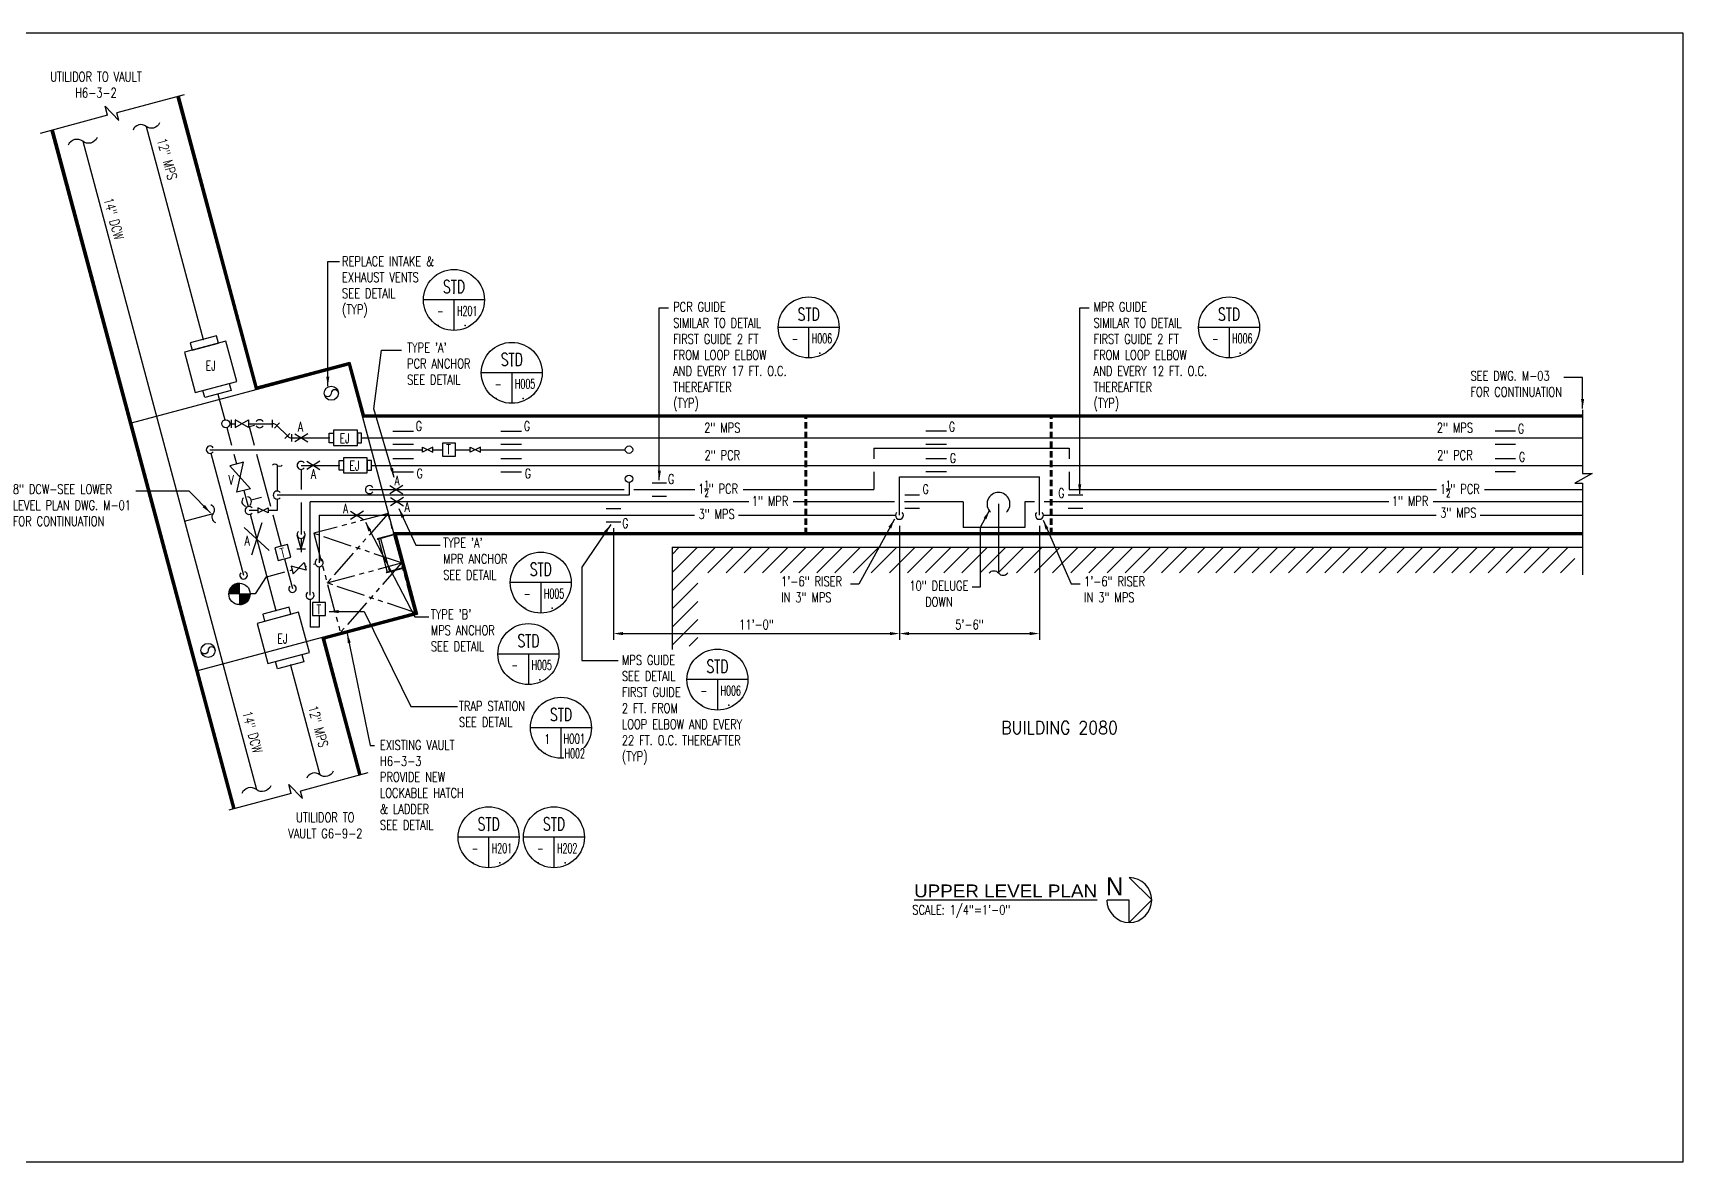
# Model space of a CAD drawing. Header units: inches. Extents: x 414 to 3373, y -413 to 990.
# Drawn here: x 810 to 1582, y -413 to 115 of the extents above; entities that cross this region are included whole.
import ezdxf
from ezdxf.enums import TextEntityAlignment as Align

# ---------------------------------------------------------------- set-up
doc = ezdxf.new("R2010")
doc.units = ezdxf.units.IN
doc.header["$LTSCALE"] = 48
doc.header["$MEASUREMENT"] = 0
doc.linetypes.add('HIDDEN4', pattern=[0.09375, 0.0625, -0.03125])
doc.linetypes.add('HWSS', pattern=[0.515625, 0.28125, -0.046875, 0.046875, -0.046875, 0.046875, -0.046875])
doc.layers.get('Defpoints').update_dxf_attribs({"color": 251})
for name, color, linetype in [('EXST-BLDG', 253, 'Continuous'), ('EXST-PIPE', 253, 'Continuous'), ('EXST-TEXT', 253, 'Continuous'), ('EXST-TEXT-PIPE', 253, 'Continuous'), ('EXST-UTLD', 251, 'Continuous'), ('EXST-VALV', 253, 'Continuous'), ('HATCH', 253, 'Continuous'), ('LADDER', 12, 'Continuous'), ('MU-CONTINUATION NOTE', 51, 'Continuous'), ('MU-DEMO-TRGT', 31, 'Continuous'), ('MU-HPR-PIPE', 231, 'Continuous'), ('MU-HPR-TEXT', 221, 'Continuous'), ('MU-LDER', 254, 'Continuous'), ('MU-NEW-TEXT', 151, 'Continuous'), ('MU-PCR-PIPE', 120, 'Continuous'), ('MU-PCR-TEXT', 141, 'Continuous'), ('MU-PCR-VALV', 131, 'Continuous'), ('MU-STEM-PIPE', 230, 'Continuous'), ('MU-STEM-TEXT', 241, 'Continuous'), ('MU-STEM-VALV', 231, 'Continuous'), ('MU-TEXT-LDER', 254, 'Continuous'), ('MU-TRACE-VALV', 202, 'Continuous'), ('new-vault', 10, 'Continuous'), ('TITLES', 111, 'Continuous')]:
    doc.layers.add(name, color=color, linetype=linetype)
doc.styles.add('AU145S00', font='19', dxfattribs={"height": 12})
doc.styles.add('ROMAND', font='romand.shx', dxfattribs={"width": 0.9})
doc.styles.add('RomanS', font='romans.shx', dxfattribs={"width": 0.75})
doc.dimstyles.get("Standard").update_dxf_attribs({"dimtxt": 0.09375, "dimasz": 0.09375, "dimexe": 0.0625, "dimexo": 0.0625, "dimgap": 0.03125, "dimtad": 1, "dimdec": 8, "dimzin": 0, "dimdsep": 46, "dimlunit": 4, "dimtxsty": 'RomanS', "dimcen": 0.09, "dimclrd": 254, "dimclre": 254, "dimclrt": 256, "dimadec": 0, "dimazin": 0, "dimtfac": 1, "dimtdec": 8, "dimtofl": 0, "dimtmove": 0, "dimatfit": 3, "dimfxl": 1, "dimtolj": 1, "dimtzin": 0, "dimlwd": -1, "dimlwe": -1, "dimarcsym": 0})

# ---------------------------------------------------------------- blocks, each defined once
blk = doc.blocks.new('EXPJT')
for points in [[(-2.25, 15.13), (2.25, 15.13), (2.25, 13.13), (-2.25, 13.13)], [(-3.55, 2), (3.55, 2), (3.55, 13.13), (-3.55, 13.13)], [(-2.25, 0), (2.25, 0), (2.25, 2), (-2.25, 2)]]:
    blk.add_lwpolyline(points, close=True)
for p in [(0, 15.13), (0, 0)]:
    blk.add_point(p)
blk = doc.blocks.new('DTLBUBB')
at = {"linetype": 'Continuous'}
for p, q in [((0.297, 0), (-0.297, 0)), ((0, 0), (0, -0.297))]:
    blk.add_line(p, q, dxfattribs=at)
blk.add_circle((0, 0), 0.297, dxfattribs=at)
at = {"color": 250}
for p in [(0, 0.067), (-0.154, -0.25), (0.11, -0.25)]:
    blk.add_point(p, dxfattribs=at)
at = {"style": 'RomanS'}
for tag, height, width, p in [('DTL#', 0.125, 0.7, (0, 0.067)), ('WHERE_CUT', 0.0938, 0.6, (-0.103, -0.169)), ('WHERE_DRAWN', 0.0938, 0.6, (0.117, -0.169))]:
    blk.add_attdef(tag, text='', height=height, dxfattribs=dict(at, width=width)).set_placement(p, align=Align.CENTER)
blk = doc.blocks.new('TARGET')
at = {"color": 0}
for p, q in [((-5, 0.22), (-0.22, 5)), ((-4.86, 0), (-5, 0.14)), ((-4.51, 0), (-4.98, 0.47)), ((-4.96, 0.6), (-0.6, 4.96)), ((-4.15, 0), (-4.94, 0.79)), ((-4.89, 1.03), (-1.03, 4.89)), ((-3.8, 0), (-4.88, 1.08)), ((-4.86, 0), (0, 4.86)), ((-3.45, 0), (-4.81, 1.36)), ((-4.77, 1.5), (-1.5, 4.77)), ((-3.09, 0), (-4.73, 1.63)), ((-2.74, 0), (-4.63, 1.89)), ((-4.55, 2.08), (-2.08, 4.55)), ((-2.38, 0), (-4.52, 2.14)), ((-4.5, 0), (0, 4.5)), ((-2.03, 0), (-4.4, 2.37)), ((-1.68, 0), (-4.27, 2.6)), ((-4.15, 0), (0, 4.15)), ((-1.32, 0), (-4.14, 2.81)), ((-4.06, 2.92), (-2.92, 4.06)), ((-0.97, 0), (-3.99, 3.02)), ((-0.62, 0), (-3.83, 3.21)), ((-3.8, 0), (0, 3.8)), ((-0.26, 0), (-3.66, 3.4)), ((0, 0.09), (-3.49, 3.58)), ((-3.44, 0), (0, 3.44)), ((0, 0.44), (-3.31, 3.75)), ((0, 0.8), (-3.11, 3.91)), ((-3.09, 0), (0, 3.09)), ((0, 1.15), (-2.91, 4.06)), ((-2.74, 0), (0, 2.74)), ((0, 1.5), (-2.7, 4.21)), ((0, 1.86), (-2.48, 4.34)), ((-2.38, 0), (0, 2.38)), ((0, 2.21), (-2.25, 4.46)), ((-2.03, 0), (0, 2.03)), ((0, 2.57), (-2.01, 4.58)), ((0, 2.92), (-1.76, 4.68)), ((-1.68, 0), (0, 1.68)), ((0, 3.27), (-1.5, 4.77)), ((-1.32, 0), (0, 1.32)), ((0, 3.63), (-1.22, 4.85)), ((-0.97, 0), (0, 0.97)), ((0, 3.98), (-0.93, 4.91)), ((0, 4.33), (-0.63, 4.96)), ((-0.62, 0), (0, 0.62)), ((0, 4.69), (-0.3, 4.99)), ((-0.26, 0), (0, 0.26)), ((0, -4.69), (4.69, 0)), ((0, -4.33), (4.33, 0)), ((0, -3.98), (3.98, 0)), ((0, -3.63), (3.63, 0)), ((0, -3.27), (3.27, 0)), ((0, -2.92), (2.92, 0)), ((0, -2.57), (2.57, 0)), ((0, -2.21), (2.21, 0)), ((0, -1.86), (1.86, 0)), ((0, -1.51), (1.51, 0)), ((0, -1.15), (1.15, 0)), ((0, -0.8), (0.8, 0)), ((0, -0.44), (0.44, 0)), ((0, -0.09), (0.09, 0)), ((3.58, -3.49), (0.09, 0)), ((3.75, -3.31), (0.44, 0)), ((3.91, -3.11), (0.8, 0)), ((4.06, -2.91), (1.15, 0)), ((4.21, -2.7), (1.5, 0)), ((4.34, -2.48), (1.86, 0)), ((4.46, -2.25), (2.21, 0)), ((4.58, -2.01), (2.57, 0)), ((4.68, -1.76), (2.92, 0)), ((4.77, -1.5), (3.27, 0)), ((4.85, -1.22), (3.63, 0)), ((4.91, -0.93), (3.98, 0)), ((4.96, -0.63), (4.33, 0)), ((4.99, -0.3), (4.69, 0)), ((3.4, -3.66), (0, -0.26)), ((3.21, -3.83), (0, -0.62)), ((3.02, -3.99), (0, -0.97)), ((2.81, -4.14), (0, -1.32)), ((2.6, -4.27), (0, -1.68)), ((2.37, -4.4), (0, -2.03)), ((2.14, -4.52), (0, -2.38)), ((1.89, -4.63), (0, -2.74)), ((1.63, -4.73), (0, -3.09)), ((1.36, -4.81), (0, -3.45)), ((1.08, -4.88), (0, -3.8)), ((0.79, -4.94), (0, -4.15)), ((0.47, -4.98), (0, -4.51)), ((0.14, -5), (0, -4.86)), ((0.04, -5), (5, -0.04)), ((0.41, -4.98), (4.98, -0.41)), ((0.82, -4.93), (4.93, -0.82)), ((1.26, -4.84), (4.84, -1.26)), ((1.78, -4.67), (4.67, -1.78)), ((2.45, -4.36), (4.36, -2.45))]:
    blk.add_line(p, q, dxfattribs=at)
for q in [(-5, 0), (0, 5), (0, -5), (5, 0)]:
    blk.add_line((0, 0), q)
blk.add_circle((0, 0), 5)
for start, end in [(90, 180), (270, 0)]:
    blk.add_arc((0, 0), 5, start, end)
blk = doc.blocks.new('*D37')
at = {"layer": 'Defpoints', "color": 0, "transparency": 16777216}
for p in [(1215.32, -112.12), (1280.77, -112.12), (1280.77, -165.56)]:
    blk.add_point(p, dxfattribs=at)
at = {"layer": 'MU-LDER', "color": 254, "transparency": 16777216}
for p, q in [((1215.32, -115.12), (1215.32, -168.56)), ((1280.77, -115.12), (1280.77, -168.56)), ((1219.82, -165.56), (1276.27, -165.56))]:
    blk.add_line(p, q, dxfattribs=at)
for points in [[(1219.82, -164.81), (1219.82, -166.31), (1215.32, -165.56)], [(1276.27, -164.81), (1276.27, -166.31), (1280.77, -165.56)]]:
    blk.add_solid(points, dxfattribs=at)
at = {"layer": 'MU-LDER', "color": 151, "transparency": 16777216, "insert": (1248.04, -161.38), "char_height": 4.5, "attachment_point": 5, "style": 'RomanS'}
blk.add_mtext('\\A1;5\'-6"', dxfattribs=at)
blk = doc.blocks.new('*D40')
at = {"layer": 'Defpoints', "color": 0, "transparency": 16777216}
for p in [(1081.53, -113.24), (1215.32, -165.56), (1215.32, -165.56)]:
    blk.add_point(p, dxfattribs=at)
at = {"layer": 'MU-LDER', "color": 254, "transparency": 16777216}
for p, q in [((1081.53, -116.24), (1081.53, -168.56)), ((1086.03, -165.56), (1210.82, -165.56))]:
    blk.add_line(p, q, dxfattribs=at)
for points in [[(1086.03, -164.81), (1086.03, -166.31), (1081.53, -165.56)], [(1210.82, -164.81), (1210.82, -166.31), (1215.32, -165.56)]]:
    blk.add_solid(points, dxfattribs=at)
at = {"layer": 'MU-LDER', "color": 151, "transparency": 16777216, "insert": (1148.42, -161.38), "char_height": 4.5, "attachment_point": 5, "style": 'RomanS'}
blk.add_mtext('\\A1;11\'-0"', dxfattribs=at)

msp = doc.modelspace()

# ---------------------------------------------------------------- hatches: boundary and pattern name
at = {"layer": 'EXST-BLDG'}
h = msp.add_hatch(dxfattribs=at)
h.set_pattern_fill('ANSI31', color=256, scale=48, style=0)
h.set_pattern_definition([(45, (-3.5185, -570.658), (-4.24264, 4.24264), [])])
h.paths.add_polyline_path([(1108.92616143, -171.49952884), (1120.92616143, -171.49952884), (1120.92616143, -137.17857267), (1531.28590907, -137.17857267), (1531.28590907, -125.17857267), (1108.92616143, -125.17857267)])

# ---------------------------------------------------------------- linework, layer by layer
at = {"layer": 'Defpoints'}
msp.add_lwpolyline([(765.83503829, 115.30974917), (765.83503829, -412.69025083), (1581.83503829, -412.69025083), (1581.83503829, 115.30974917)], close=True, dxfattribs=at)
at = {"layer": 'EXST-BLDG'}
msp.add_lwpolyline([(1534.8769858, -60.86036983), (1534.8769858, -90.66456819), (1539.27057508, -90.66456819), (1531.2016082, -95.20581124), (1534.8769858, -95.20581124), (1534.8769858, -138.05914569)], dxfattribs=at)
at = {"layer": 'EXST-PIPE'}
for p, q in [((862.96262475, 71.59517987), (889.64998171, -28.00339222)), ((833.24791017, 64.6490536), (885.18868225, -129.1965468)), ((896.50489528, -53.58627796), (899.72651719, -65.60953463)), ((900.69708861, -69.23175648), (902.89256575, -77.42538868)), ((902.0868029, -67.42064555), (904.50890199, -67.42064555)), ((902.7118029, -65.54564555), (902.7118029, -69.29564555)), ((910.82366608, -67.42064555), (922.02065353, -67.42064555)), ((911.09786424, -68.74489108), (913.60824555, -68.07223643)), ((911.09786424, -68.74489108), (913.42379656, -77.42538868)), ((922.02065353, -69.17064555), (922.02065353, -65.67064555)), ((922.90453701, -69.53676208), (925.37941074, -67.06188834)), ((924.14197388, -68.29932521), (928.99389194, -73.15124327)), ((927.75645507, -74.38868013), (930.2313288, -71.9138064)), ((931.11521228, -75.77992292), (931.11521228, -72.27992292)), ((931.11521228, -74.02992292), (948.62000035, -74.02992292)), ((963.75448734, -74.02992292), (1534.8044015, -74.02992292)), ((892.80802373, -79.55968127), (992.17514942, -79.55968127)), ((893.26095706, -81.25005147), (908.54890348, -138.30544424)), ((904.0363297, -81.69397386), (905.25317359, -86.23529708)), ((914.56756052, -81.69397386), (921.06252216, -105.93350072)), ((996.99413536, -79.55968127), (1001.55902919, -79.55968127)), ((1007.64003556, -79.55968127), (1014.56213593, -79.55968127)), ((1019.38112188, -79.55968127), (1087.06252239, -79.55968127)), ((906.75125181, -91.82620113), (906.91616737, -92.44167438)), ((924.25911859, -86.85497486), (924.25911859, -98.92125858)), ((935.42741322, -86.88186471), (953.20822496, -86.88186471)), ((935.42741322, -88.75686471), (935.42741322, -98.24313961)), ((968.34271196, -86.88186471), (1534.8044015, -86.88186471)), ((908.57916116, -98.64805169), (910.59374079, -106.16656524)), ((1088.81252239, -94.95848086), (1088.81252239, -100.79625858)), ((915.17729685, -107.97767616), (911.0790265, -107.97767616)), ((916.84579092, -101.9186968), (912.12391474, -103.18391971)), ((917.70145249, -107.97767616), (917.47212716, -107.97767616)), ((924.25911859, -107.97767616), (919.99628279, -107.97767616)), ((1088.81252239, -100.79625858), (924.25911859, -100.79625858)), ((924.25911859, -102.67125858), (924.25911859, -107.97767616)), ((935.42741322, -104.19116046), (935.42741322, -119.1858828)), ((1261.63544595, -104.93867023), (1261.63544595, -137.21954208)), ((880.84039826, -112.96853003), (894.25701314, -109.3735589)), ((911.56431221, -109.78878709), (923.62573779, -154.80264014)), ((922.15799248, -110.0218516), (926.08349138, -124.67201296)), ((935.42741322, -125.98495204), (933.60075886, -119.60891808)), ((935.42741322, -125.98495204), (937.25406758, -119.60891808)), ((935.42741322, -121.0608828), (935.42741322, -127.49635991)), ((885.18868225, -129.1965468), (914.49060388, -238.55280709)), ((927.65737165, -130.54581406), (931.41039397, -144.55228405)), ((933.42741322, -125.98495204), (937.42741322, -125.98495204)), ((930.48065136, -180.38552588), (944.20545914, -231.60720583))]:
    msp.add_line(p, q, dxfattribs=at)
for points in [[(869.12040189, 73.24515128, -0.5), (862.96262475, 71.59517987, 0.5), (856.80484761, 69.94520845)], [(840.00939095, 66.46078692, -0.5), (833.24791017, 64.6490536, 0.5), (826.48642938, 62.83732029)], [(926.54268022, -86.85497486, -0.5), (924.25911859, -86.85497486, 0.5), (921.97555696, -86.85497486)], [(893.14085601, -105.20800378, -0.5), (894.25701314, -109.3735589, 0.5), (895.37317027, -113.53911403)], [(1257.32294595, -137.21954208, -0.5), (1261.63544595, -137.21954208, 0.5), (1265.94794595, -137.21954208)], [(950.36323628, -229.95723441, -0.5), (944.20545914, -231.60720583, 0.5), (938.04768199, -233.25717724)], [(921.25208467, -236.74107378, -0.5), (914.49060388, -238.55280709, 0.5), (907.7291231, -240.36454041)]]:
    msp.add_lwpolyline(points, format="xyb", dxfattribs=at)
for points in [[(987.94553726, -71.02992292), (978.34985486, -71.02992292)], [(978.34985486, -77.02992292), (987.94553726, -77.02992292)], [(1038.52490949, -71.02992292), (1028.92922709, -71.02992292)], [(1028.92922709, -77.02992292), (1038.52490949, -77.02992292)], [(1237.30405643, -70.93580932), (1227.70837403, -70.93580932)], [(1227.70837403, -76.93580932), (1237.30405643, -76.93580932)], [(1503.53503829, -70.93580932), (1493.93935589, -70.93580932)], [(1493.93935589, -76.93580932), (1503.53503829, -76.93580932)], [(987.94553726, -83.88186471), (978.34985486, -83.88186471)], [(1038.52490949, -83.88186471), (1028.92922709, -83.88186471)], [(1237.30405643, -83.7877511), (1227.70837403, -83.7877511)], [(1503.53503829, -83.7877511), (1493.93935589, -83.7877511)], [(978.34985486, -89.88186471), (987.94553726, -89.88186471)], [(1028.92922709, -89.88186471), (1038.52490949, -89.88186471)], [(1227.70837403, -89.7877511), (1237.30405643, -89.7877511)], [(1493.93935589, -89.7877511), (1503.53503829, -89.7877511)]]:
    msp.add_lwpolyline(points, dxfattribs=at)
for points in [[(1007.64003556, -76.51917809), (1001.55902919, -76.51917809), (1001.55902919, -82.60018446), (1007.64003556, -82.60018446)], [(923.14659083, -125.45895309), (924.72047109, -131.33275419), (930.5942722, -129.75887393), (929.02039193, -123.88507283)]]:
    msp.add_lwpolyline(points, close=True, dxfattribs=at)
for centre, radius in [((900.2118029, -67.42064555), 1.875), ((1088.81252239, -79.55968127), 1.75), ((1088.81252239, -93.20848086), 1.75)]:
    msp.add_circle(centre, radius, dxfattribs=at)
for centre, radius, start, end in [((916.04001582, -67.42064555), 1.875, 32.2309526355, 147.7690473645), ((916.04001582, -67.42064555), 1.875, 212.2309526355, 327.7690473645), ((922.02065353, -70.42064555), 3, 45, 90), ((931.11521228, -71.02992292), 3, 225, 270), ((892.80802373, -79.55968127), 1.75, 32.3813443727, 327.6186556273), ((935.42741322, -86.88186471), 1.875, 40.1972299587, 319.8027700413), ((924.25911859, -100.79625858), 1.875, 40.1972299587, 319.8027700413), ((1261.63544595, -104.93867023), 5.375, 313.4359895703, 226.5640104297), ((909.95058163, -103.76626256), 2.25, 131.3877999612, 258.6122000388), ((911.0790265, -107.97767616), 1.875, 40.1972299586, 319.8027700413), ((909.95058163, -103.76626256), 2.25, 311.3877999612, 78.6122000388), ((935.42741322, -119.1858828), 1.875, 130.1972299586, 49.8027700413), ((908.54890348, -138.30544424), 1.75, 137.3813443727, 72.6186556273), ((931.41039397, -144.55228405), 1.75, 137.3813443727, 72.6186556273)]:
    msp.add_arc(centre, radius, start, end, dxfattribs=at)
at = {"layer": 'EXST-UTLD'}
for p, q in [((877.34470702, 85.53532595), (914.05283324, -51.46126617)), ((877.53789218, 85.58708976), (914.1942546, -51.2163172)), ((877.73107735, 85.63885357), (914.33567596, -50.97136822)), ((877.92426251, 85.69061738), (914.47709731, -50.72641925)), ((878.11744768, 85.74238119), (914.61851867, -50.48147027)), ((878.31063284, 85.794145), (914.75994002, -50.2365213)), ((818.42323161, 69.7473642), (903.47897959, -247.68500871)), ((818.61641678, 69.79912801), (903.67216475, -247.6332449)), ((818.80960195, 69.85089182), (903.86534992, -247.58148109)), ((819.00278711, 69.90265563), (904.05853508, -247.52971728)), ((819.19597228, 69.95441944), (904.25172025, -247.47795347)), ((819.38915744, 70.00618325), (904.44490541, -247.42618966)), ((914.75994002, -50.2365213), (958.22660221, -38.58966427)), ((958.22660221, -38.58966427), (964.84867401, -63.30357267)), ((856.09728367, -66.99040888), (957.51949543, -39.81440914)), ((914.1942546, -51.2163172), (957.66091678, -39.56946017)), ((914.33567596, -50.97136822), (957.80233814, -39.32451119)), ((914.47709731, -50.72641925), (957.9437595, -39.07956222)), ((914.61851867, -50.48147027), (958.08518085, -38.83461324)), ((957.51949543, -39.81440914), (988.57778084, -155.72550829)), ((957.66091678, -39.56946017), (964.22141496, -64.05357267)), ((957.80233814, -39.32451119), (964.37822972, -63.86607267)), ((957.9437595, -39.07956222), (964.53504448, -63.67857267)), ((958.08518085, -38.83461324), (964.69185924, -63.49107267)), ((964.06460019, -64.24107267), (1534.8044015, -64.24107267)), ((964.22141496, -64.05357267), (1534.8044015, -64.05357267)), ((964.37822972, -63.86607267), (1534.8044015, -63.86607267)), ((964.53504448, -63.67857267), (1534.8044015, -63.67857267)), ((964.69185924, -63.49107267), (1534.8044015, -63.49107267)), ((964.84867401, -63.30357267), (1534.8044015, -63.30357267)), ((978.53385658, -118.24107267), (1534.8044015, -118.24107267)), ((978.79115229, -118.42857267), (988.82272981, -155.86692965)), ((978.79115229, -118.42857267), (1534.8044015, -118.42857267)), ((979.048448, -118.61607267), (989.06767879, -156.00835101)), ((979.048448, -118.61607267), (1534.8044015, -118.61607267)), ((979.30574371, -118.80357267), (989.31262776, -156.14977236)), ((979.30574371, -118.80357267), (1534.8044015, -118.80357267)), ((979.56303942, -118.99107267), (989.55757674, -156.29119372)), ((979.56303942, -118.99107267), (1534.8044015, -118.99107267)), ((979.82033513, -119.17857267), (989.80252571, -156.43261508)), ((979.82033513, -119.17857267), (1534.8044015, -119.17857267)), ((887.15556908, -182.90150803), (988.57778084, -155.72550829)), ((945.35606763, -167.51378668), (988.82272981, -155.86692965)), ((945.6010166, -167.65520804), (989.06767879, -156.00835101)), ((945.84596558, -167.79662939), (989.31262776, -156.14977236)), ((946.09091455, -167.93805075), (989.55757674, -156.29119372)), ((946.33586353, -168.07947211), (989.80252571, -156.43261508)), ((945.11111866, -167.37236532), (962.40045499, -231.89704695)), ((945.35606763, -167.51378668), (962.59364016, -231.84528315)), ((945.6010166, -167.65520804), (962.78682532, -231.79351934)), ((945.84596558, -167.79662939), (962.98001049, -231.74175553)), ((946.09091455, -167.93805075), (963.17319565, -231.68999172)), ((946.33586353, -168.07947211), (963.36638082, -231.63822791))]:
    msp.add_line(p, q, dxfattribs=at)
at = {"layer": 'EXST-UTLD', "linetype": 'HIDDEN4'}
for p, q in [((1171.17616143, -119.17857267), (1171.17616143, -63.30357267)), ((1171.36366143, -119.17857267), (1171.36366143, -63.30357267)), ((1171.55116143, -119.17857267), (1171.55116143, -63.30357267)), ((1171.73866143, -119.17857267), (1171.73866143, -63.30357267)), ((1171.92616143, -119.17857267), (1171.92616143, -63.30357267)), ((1285.92616143, -119.17857267), (1285.92616143, -63.30357267)), ((1286.11366143, -119.17857267), (1286.11366143, -63.30357267)), ((1286.30116143, -119.17857267), (1286.30116143, -63.30357267)), ((1286.48866143, -119.17857267), (1286.48866143, -63.30357267)), ((1286.67616143, -119.17857267), (1286.67616143, -63.30357267))]:
    msp.add_line(p, q, dxfattribs=at)
at = {"layer": 'EXST-UTLD', "color": 253}
for q in [(1108.92616143, -173.03421712), (1534.8044015, -125.17857267)]:
    msp.add_line((1108.92616143, -125.17857267), q, dxfattribs=at)
at = {"layer": 'EXST-UTLD'}
for points in [[(880.75377454, 86.44878284), (849.22055086, 77.99948102)], [(844.83404691, 76.82412083), (843.69690233, 81.06800218), (850.17180857, 74.44933888), (849.22055086, 77.99948102)], [(844.83404691, 76.82412083), (813.30082322, 68.37481901)], [(966.67082503, -230.75280475), (935.13760134, -239.20210657)], [(930.75109739, -240.37746676), (929.61395281, -236.13358541), (936.08885906, -242.75224872), (935.13760134, -239.20210657)], [(930.75109739, -240.37746676), (901.59236925, -248.19052442)]]:
    msp.add_lwpolyline(points, dxfattribs=at)
at = {"layer": 'EXST-VALV'}
for points in [[(904.50890199, -65.58275233), (904.50890199, -69.25853878), (910.82366608, -65.58275233), (910.82366608, -69.25853878)], [(996.99413536, -80.79521227), (996.99413536, -78.32415027), (992.17514942, -80.79521227), (992.17514942, -78.32415027)], [(1019.38112188, -80.79521227), (1019.38112188, -78.32415027), (1014.56213593, -80.79521227), (1014.56213593, -78.32415027)], [(908.43565705, -85.3825532), (902.07069012, -87.08804095), (911.76164463, -97.79530781), (905.39667769, -99.50079556)], [(915.17729685, -106.68334886), (915.17729685, -109.15441086), (919.99628279, -106.68334886), (919.99628279, -109.15441086)]]:
    msp.add_lwpolyline(points, close=True, dxfattribs=at)
for points in [[(938.61992076, -72.10259804), (932.56134362, -75.95724781)], [(932.56134362, -72.10259804), (938.61992076, -75.95724781)], [(944.16139018, -84.95453982), (938.10281304, -88.80918959)], [(938.10281304, -84.95453982), (944.16139018, -88.80918959)], [(917.03989187, -113.75825463), (912.27432509, -128.90426517)], [(920.50716206, -126.69828315), (908.8070549, -115.96423665)]]:
    msp.add_lwpolyline(points, dxfattribs=at)
at = {"layer": 'LADDER'}
for p, q in [((978.78887853, -119.19271556), (971.06147192, -121.26326792)), ((971.06147192, -121.26326792), (971.12617668, -121.50474937)), ((978.8535833, -119.43419701), (971.12617668, -121.50474937)), ((971.6091396, -121.37533985), (975.75024432, -136.83015307)), ((972.57506542, -121.11652081), (976.71617015, -136.57133403)), ((982.99468802, -134.88901023), (975.26728141, -136.9595626)), ((975.26728141, -136.9595626), (975.33198617, -137.20104405)), ((983.05939278, -135.13049169), (975.33198617, -137.20104405))]:
    msp.add_line(p, q, dxfattribs=at)
at = {"layer": 'MU-DEMO-TRGT', "color": 254}
msp.add_lwpolyline([(919.14846635, -139.03836692), (913.95098875, -147.02848391), (911.59708911, -147.02848391)], dxfattribs=at)
at = {"layer": 'MU-HPR-PIPE'}
for p, q in [((1212.99994029, -103.88771986), (939.62102012, -103.88771986)), ((939.62102012, -147.64226381), (939.62102012, -103.88771986)), ((1245.11830691, -103.88771986), (1217.63265792, -103.88771986)), ((1245.11830691, -103.88771986), (1245.11830691, -116.02852931)), ((1273.9959016, -103.88771986), (1273.9959016, -116.02852931)), ((1278.46862394, -103.88771986), (1273.9959016, -103.88771986)), ((1534.8044015, -103.88771986), (1283.0712986, -103.88771986)), ((1273.9959016, -116.02852931), (1245.11830691, -116.02852931)), ((939.62102012, -149.51726381), (939.62102012, -162.54678593)), ((943.86936565, -157.12898323), (943.86936565, -162.54678593)), ((943.86936565, -162.54678593), (939.62102012, -162.54678593))]:
    msp.add_line(p, q, dxfattribs=at)
at = {"layer": 'MU-PCR-PIPE'}
for p, q in [((1203.30376029, -78.7886576), (1203.30376029, -83.8743924)), ((1203.30376029, -78.7886576), (1294.62791201, -78.7886576)), ((1294.62791201, -78.7886576), (1294.62791201, -83.85035272)), ((1203.30376029, -89.88933701), (1203.30376029, -98.24107267)), ((1294.62791201, -89.9133767), (1294.62791201, -98.24107267)), ((967.41308087, -98.24107267), (1086.56498898, -98.24107267)), ((1091.06005581, -98.24107267), (1203.30376029, -98.24107267)), ((1294.62791201, -98.24107267), (1534.8044015, -98.24107267))]:
    msp.add_line(p, q, dxfattribs=at)
at = {"layer": 'MU-PCR-VALV'}
for points in [[(983.02928857, -96.31374778), (976.97071143, -100.16839755)], [(976.97071143, -96.31374778), (983.02928857, -100.16839755)], [(1106.39511223, -95.24107267), (1099.5747924, -95.24107267)], [(1099.5747924, -101.24107267), (1106.39511223, -101.24107267)]]:
    msp.add_lwpolyline(points, dxfattribs=at)
msp.add_arc((967.4002812, -98.24107267), 1.875, 32.7341144103, 327.2658855897, dxfattribs=at)
at = {"layer": 'MU-STEM-PIPE'}
for p, q in [((1215.3162991, -92.23962646), (1280.76996127, -92.23962646)), ((1215.3162991, -110.24107267), (1215.3162991, -92.23962646)), ((1280.76996127, -110.24107267), (1280.76996127, -92.23962646)), ((943.86936565, -110.24107267), (943.86936565, -132.40045941)), ((943.86936565, -110.24107267), (1213.4412991, -110.24107267)), ((1282.64496127, -110.24107267), (1534.8044015, -110.24107267)), ((919.38125854, -138.96202793), (927.85999491, -136.69015737)), ((930.24505763, -136.05108174), (931.23882746, -135.78480192)), ((937.33842119, -134.1504207), (937.98446242, -133.97731448)), ((941.25757782, -133.10028585), (942.05825472, -132.88574512)), ((943.86936565, -134.27545941), (943.86936565, -151.04797686))]:
    msp.add_line(p, q, dxfattribs=at)
at = {"layer": 'MU-STEM-VALV'}
for points in [[(983.27413693, -101.96039497), (977.21555978, -105.81504474)], [(977.21555978, -101.96039497), (983.27413693, -105.81504474)], [(1084.94318719, -107.24107267), (1078.12286736, -107.24107267)], [(1224.72699192, -100.88771986), (1217.90667209, -100.88771986)], [(1217.90667209, -106.88771986), (1224.72699192, -106.88771986)], [(1301.03681484, -100.88771986), (1294.216495, -100.88771986)], [(1294.216495, -106.88771986), (1301.03681484, -106.88771986)], [(964.56231584, -108.31374778), (958.5037387, -112.16839755)], [(958.5037387, -108.31374778), (964.56231584, -112.16839755)], [(1078.12286736, -113.24107267), (1084.94318719, -113.24107267)]]:
    msp.add_lwpolyline(points, dxfattribs=at)
for points in [[(930.76314569, -134.00953338), (931.71450923, -137.56007045), (936.86273942, -132.37515217), (937.81410296, -135.92568923)], [(940.82886246, -151.04797686), (940.82886246, -157.12898323), (946.90986883, -157.12898323), (946.90986883, -151.04797686)]]:
    msp.add_lwpolyline(points, close=True, dxfattribs=at)
for centre, start, end in [((1215.3162991, -110.24107267), 135.4645753712, 44.5354246288), ((1280.76996127, -110.24107267), 135.4645753712, 44.5354246288), ((943.86936565, -132.40045941), 118.5792457779, 61.4207542221)]:
    msp.add_arc(centre, 1.875, start, end, dxfattribs=at)
at = {"layer": 'MU-TRACE-VALV'}
msp.add_arc((939.62102012, -147.64226381), 1.875, 130.1658254389, 49.8341745611, dxfattribs=at)
at = {"layer": 'new-vault', "linetype": 'HWSS'}
for p, q in [((976.15446667, -109.36106863), (947.59279401, -141.86077409)), ((982.36612376, -132.54328846), (941.38113693, -118.67855426)), ((947.59279401, -141.86077409), (982.36612376, -132.54328846)), ((982.36612376, -132.54328846), (953.80445109, -165.04299392)), ((988.57778084, -155.72550829), (947.59279401, -141.86077409))]:
    msp.add_line(p, q, dxfattribs=at)
at = {"layer": 'new-vault', "linetype": 'Continuous'}
for points in [[(952.85234838, -53.15541512, 1), (949.53984838, -53.15541512, -1), (946.22734838, -53.15541512, -1)], [(895.20592905, -173.448813, 1), (891.89342905, -173.448813, -1), (888.58092905, -173.448813, -1)]]:
    msp.add_lwpolyline(points, format="xyb", dxfattribs=at)
at = {"layer": 'new-vault', "linetype": 'HWSS'}
msp.add_lwpolyline([(988.57778084, -155.72550829), (976.15446667, -109.36106863), (941.38113693, -118.67855426), (953.80445109, -165.04299392)], close=True, dxfattribs=at)
at = {"layer": 'new-vault', "linetype": 'Continuous'}
for centre in [(949.53984838, -53.15541512), (891.89342905, -173.448813)]:
    msp.add_circle(centre, 3.3125, dxfattribs=at)
at = {"layer": 'TITLES'}
for p, q in [((1322.81952874, -279.69031109), (1333.41628819, -290.12008426)), ((1322.81952874, -300.6695668), (1333.41628819, -290.12008426)), ((1322.81952874, -300.6695668), (1322.81952874, -290.17993894))]:
    msp.add_line(p, q, dxfattribs=at)
at = {"layer": 'TITLES', "const_width": 0.6125}
msp.add_lwpolyline([(1312.32990089, -290.17993894), (1322.81952874, -290.17993894)], dxfattribs=at)
at = {"layer": 'TITLES'}
msp.add_arc((1322.81952874, -290.17993894), 10.48962785, 180, 90, dxfattribs=at)

# ---------------------------------------------------------------- block references
at = {"layer": 'EXST-PIPE', "xscale": 2.833333333000008, "yscale": 1.750000000000114, "zscale": 2.833333333000008, "rotation": 194.9999999999997}
for p in [(889.64998171, -28.00339222), (923.62573779, -154.80264014)]:
    msp.add_blockref('EXPJT', p, dxfattribs=at)
at = {"layer": 'EXST-PIPE', "rotation": 90}
for p in [(963.75448734, -74.02992292), (968.34271196, -86.88186471)]:
    msp.add_blockref('EXPJT', p, dxfattribs=at)
at = {"layer": 'MU-DEMO-TRGT'}
msp.add_blockref('TARGET', (906.59708911, -147.02848391), dxfattribs=at)
at = {"layer": 'MU-NEW-TEXT'}
ref = msp.add_blockref('DTLBUBB', (1006.91489105, -9.52032838), dxfattribs=dict(at, xscale=48, yscale=48, zscale=48))
ref.add_attrib('DTL#', 'STD', dxfattribs={"layer": '0', "height": 6, "style": 'RomanS', "width": 0.7}).set_placement((1006.91489105, -6.30381333), align=Align.CENTER)
ref.add_attrib('WHERE_CUT', '-', dxfattribs={"layer": '0', "height": 4.5, "style": 'RomanS', "width": 0.6}).set_placement((1000.51820293, -17.00848755), align=Align.CENTER)
ref.add_attrib('WHERE_DRAWN', 'H201', dxfattribs={"layer": '0', "height": 4.5, "style": 'RomanS', "width": 0.6}).set_placement((1013.14746186, -16.92320045), align=Align.CENTER)
ref = msp.add_blockref('DTLBUBB', (1172.84407729, -22.39441683), dxfattribs=dict(at, xscale=48, yscale=48, zscale=48))
ref.add_attrib('DTL#', 'STD', dxfattribs={"layer": '0', "height": 6, "style": 'RomanS', "width": 0.7}).set_placement((1172.84407729, -19.17790179), align=Align.CENTER)
ref.add_attrib('WHERE_CUT', '-', dxfattribs={"layer": '0', "height": 4.5, "style": 'RomanS', "width": 0.6}).set_placement((1166.44738917, -29.882576), align=Align.CENTER)
ref.add_attrib('WHERE_DRAWN', 'H006', dxfattribs={"layer": '0', "height": 4.5, "style": 'RomanS', "width": 0.6}).set_placement((1179.0766481, -29.79728891), align=Align.CENTER)
ref = msp.add_blockref('DTLBUBB', (1369.47847599, -22.39441683), dxfattribs=dict(at, xscale=48, yscale=48, zscale=48))
ref.add_attrib('DTL#', 'STD', dxfattribs={"layer": '0', "height": 6, "style": 'RomanS', "width": 0.7}).set_placement((1369.47847599, -19.17790179), align=Align.CENTER)
ref.add_attrib('WHERE_CUT', '-', dxfattribs={"layer": '0', "height": 4.5, "style": 'RomanS', "width": 0.6}).set_placement((1363.08178787, -29.882576), align=Align.CENTER)
ref.add_attrib('WHERE_DRAWN', 'H006', dxfattribs={"layer": '0', "height": 4.5, "style": 'RomanS', "width": 0.6}).set_placement((1375.7110468, -29.79728891), align=Align.CENTER)
ref = msp.add_blockref('DTLBUBB', (1033.98545604, -43.61283642), dxfattribs=dict(at, xscale=48, yscale=48, zscale=48))
ref.add_attrib('DTL#', 'STD', dxfattribs={"layer": '0', "height": 6, "style": 'RomanS', "width": 0.7}).set_placement((1033.98545604, -40.39632138), align=Align.CENTER)
ref.add_attrib('WHERE_CUT', '-', dxfattribs={"layer": '0', "height": 4.5, "style": 'RomanS', "width": 0.6}).set_placement((1027.58876792, -51.10099559), align=Align.CENTER)
ref.add_attrib('WHERE_DRAWN', 'H005', dxfattribs={"layer": '0', "height": 4.5, "style": 'RomanS', "width": 0.6}).set_placement((1040.21802685, -51.01570849), align=Align.CENTER)
ref = msp.add_blockref('DTLBUBB', (1047.54548759, -141.73326024), dxfattribs=dict(at, xscale=48, yscale=48, zscale=48))
ref.add_attrib('DTL#', 'STD', dxfattribs={"layer": '0', "height": 6, "style": 'RomanS', "width": 0.7}).set_placement((1047.54548759, -138.5167452), align=Align.CENTER)
ref.add_attrib('WHERE_CUT', '-', dxfattribs={"layer": '0', "height": 4.5, "style": 'RomanS', "width": 0.6}).set_placement((1041.14879947, -149.22141941), align=Align.CENTER)
ref.add_attrib('WHERE_DRAWN', 'H005', dxfattribs={"layer": '0', "height": 4.5, "style": 'RomanS', "width": 0.6}).set_placement((1053.7780584, -149.13613232), align=Align.CENTER)
ref = msp.add_blockref('DTLBUBB', (1041.76498643, -175.14312379), dxfattribs=dict(at, xscale=48, yscale=48, zscale=48))
ref.add_attrib('DTL#', 'STD', dxfattribs={"layer": '0', "height": 6, "style": 'RomanS', "width": 0.7}).set_placement((1041.76498643, -171.92660875), align=Align.CENTER)
ref.add_attrib('WHERE_CUT', '-', dxfattribs={"layer": '0', "height": 4.5, "style": 'RomanS', "width": 0.6}).set_placement((1035.36829831, -182.63128296), align=Align.CENTER)
ref.add_attrib('WHERE_DRAWN', 'H005', dxfattribs={"layer": '0', "height": 4.5, "style": 'RomanS', "width": 0.6}).set_placement((1047.99755724, -182.54599587), align=Align.CENTER)
ref = msp.add_blockref('DTLBUBB', (1130.1848856, -187.10698628), dxfattribs=dict(at, xscale=48, yscale=48, zscale=48))
ref.add_attrib('DTL#', 'STD', dxfattribs={"layer": '0', "height": 6, "style": 'RomanS', "width": 0.7}).set_placement((1130.1848856, -183.89047124), align=Align.CENTER)
ref.add_attrib('WHERE_CUT', '-', dxfattribs={"layer": '0', "height": 4.5, "style": 'RomanS', "width": 0.6}).set_placement((1123.78819748, -194.59514545), align=Align.CENTER)
ref.add_attrib('WHERE_DRAWN', 'H006', dxfattribs={"layer": '0', "height": 4.5, "style": 'RomanS', "width": 0.6}).set_placement((1136.41745641, -194.50985836), align=Align.CENTER)
ref = msp.add_blockref('DTLBUBB', (1056.98256848, -209.62256097), dxfattribs=dict(at, xscale=48, yscale=48, zscale=48))
ref.add_attrib('DTL#', 'STD', dxfattribs={"layer": '0', "height": 6, "style": 'RomanS', "width": 0.7}).set_placement((1056.98256848, -206.40604593), align=Align.CENTER)
ref.add_attrib('WHERE_CUT', '1', dxfattribs={"layer": '0', "height": 4.5, "style": 'RomanS', "width": 0.6}).set_placement((1050.58588037, -217.11072014), align=Align.CENTER)
ref.add_attrib('WHERE_DRAWN', 'HOO1', dxfattribs={"layer": '0', "height": 4.5, "style": 'RomanS', "width": 0.6}).set_placement((1063.2151393, -217.02543305), align=Align.CENTER)
ref = msp.add_blockref('DTLBUBB', (1023.14680925, -260.80290069), dxfattribs=dict(at, xscale=48, yscale=48, zscale=48))
ref.add_attrib('DTL#', 'STD', dxfattribs={"layer": '0', "height": 6, "style": 'RomanS', "width": 0.7}).set_placement((1023.14680925, -257.58638565), align=Align.CENTER)
ref.add_attrib('WHERE_CUT', '-', dxfattribs={"layer": '0', "height": 4.5, "style": 'RomanS', "width": 0.6}).set_placement((1016.75012114, -268.29105986), align=Align.CENTER)
ref.add_attrib('WHERE_DRAWN', 'H201', dxfattribs={"layer": '0', "height": 4.5, "style": 'RomanS', "width": 0.6}).set_placement((1029.37938007, -268.20577277), align=Align.CENTER)
ref = msp.add_blockref('DTLBUBB', (1053.68106614, -260.80290069), dxfattribs=dict(at, xscale=48, yscale=48, zscale=48))
ref.add_attrib('DTL#', 'STD', dxfattribs={"layer": '0', "height": 6, "style": 'RomanS', "width": 0.7}).set_placement((1053.68106614, -257.58638565), align=Align.CENTER)
ref.add_attrib('WHERE_CUT', '-', dxfattribs={"layer": '0', "height": 4.5, "style": 'RomanS', "width": 0.6}).set_placement((1047.28437803, -268.29105986), align=Align.CENTER)
ref.add_attrib('WHERE_DRAWN', 'H202', dxfattribs={"layer": '0', "height": 4.5, "style": 'RomanS', "width": 0.6}).set_placement((1059.91363696, -268.20577277), align=Align.CENTER)

# ---------------------------------------------------------------- texts
at = {"layer": 'EXST-TEXT', "color": 251, "style": 'ROMAND', "width": 0.9}
msp.add_text('BUILDING 2080', height=6, dxfattribs=at).set_placement((1262.88939037, -212.55812639))
at = {"layer": 'EXST-TEXT', "char_height": 4.5, "style": 'RomanS'}
for s, insert, width, attachment_point in [('UTILIDOR TO VAULT H6-3-2', (839.46261396, 97.11545018), 48.5825484766, 2), ('2" MPS', (1132.45861398, -67.03466534), 36.3733839417, 2), ('2" MPS', (1475.13448535, -67.03466534), 36.3733839417, 2), ('2" PCR', (1132.45861398, -79.88592063), 36.3733839417, 2), ('2" PCR', (1475.13448535, -79.88592063), 36.3733839417, 2), ('10" DELUGE\\PDOWN', (1233.7532584, -140.96719128), 36.3733839417, 2), ('EXISTING VAULT\\PH6-3-3', (972.33518033, -215.4815422), 55.5057081148, 1), ('UTILIDOR TO\\PVAULT G6-9-2', (946.75176262, -249.31455329), 47.2642822561, 2)]:
    msp.add_mtext(s, dxfattribs=dict(at, insert=insert, width=width, attachment_point=attachment_point))
at = {"layer": 'EXST-TEXT', "char_height": 4.5, "width": 36.3733839417, "attachment_point": 2, "rotation": 285, "style": 'RomanS'}
for s, insert in [('12" MPS', (874.96815373, 56.9407085)), ('14" DCW', (849.95138018, 29.0962971)), ('12" MPS', (945.63681298, -208.4090929)), ('14" DCW', (914.78799937, -211.02253774))]:
    msp.add_mtext(s, dxfattribs=dict(at, insert=insert))
at = {"layer": 'EXST-TEXT-PIPE', "insert": (800.57637685, -95.76718128), "char_height": 4.5, "width": 62.0168231498, "attachment_point": 1, "style": 'RomanS'}
msp.add_mtext('8" DCW-SEE LOWER\\PLEVEL PLAN DWG. M-01 FOR CONTINUATION', dxfattribs=at)
at = {"layer": 'EXST-VALV', "style": 'RomanS', "width": 0.7}
for s, p in [('EJ', (890.7817685, -42.55920306)), ('A', (933.95565088, -71.09865111)), ('G', (989.08432253, -70.76911672)), ('G', (1039.66369476, -70.76911672)), ('G', (1238.45869584, -71.10407436)), ('G', (1504.6896777, -71.97549619)), ('EJ', (953.44594653, -76.4646547)), ('EJ', (958.03417115, -89.31659648)), ('G', (1238.89830661, -85.78359627)), ('G', (1505.12928847, -85.1898559)), ('V', (901.53199353, -95.9398356)), ('A', (939.98152875, -93.1496001)), ('G', (989.5239333, -92.94666966)), ('G', (1040.10330553, -92.94666966)), ('A', (908.96928138, -124.307776)), ('EJ', (924.33765441, -170.15940479))]:
    msp.add_text(s, height=4.5, dxfattribs=at).set_placement(p)
for rotation, p in [(360, (1003.28948144, -81.58355484)), (15, (926.32318497, -130.31337554))]:
    msp.add_text('T', height=4.5, rotation=rotation, dxfattribs=at).set_placement(p)
at = {"layer": 'MU-CONTINUATION NOTE', "insert": (1482.41292966, -42.78112747), "char_height": 4.5, "width": 50.9998361121, "attachment_point": 1, "style": 'RomanS'}
msp.add_mtext('SEE DWG. M-03\\PFOR CONTINUATION', dxfattribs=at)
at = {"layer": 'MU-NEW-TEXT', "style": 'RomanS', "width": 0.7}
for s, p in [('A', (979.07367383, -96.2159803)), ('G', (1107.11136488, -95.51783803)), ('A', (955.05157875, -109.32642725)), ('A', (983.87000258, -108.68234746))]:
    msp.add_text(s, height=4.5, dxfattribs=at).set_placement(p)
at = {"layer": 'MU-NEW-TEXT', "char_height": 4.5, "attachment_point": 1, "style": 'RomanS'}
for s, insert, width in [('REPLACE INTAKE & EXHAUST VENTS\\PSEE DETAIL\\P(TYP)', (954.58252314, 10.81718477), 49.481292439), ('PCR GUIDE\\PSIMILAR TO DETAIL\\PFIRST GUIDE 2 FT\\PFROM LOOP ELBOW\\PAND EVERY 17 FT. O.C.\\PTHEREAFTER\\P(TYP)', (1109.46807726, -10.49934078), 66.6775524507), ('MPR GUIDE\\PSIMILAR TO DETAIL\\PFIRST GUIDE 2 FT\\PFROM LOOP ELBOW\\PAND EVERY 12 FT. O.C.\\PTHEREAFTER\\P(TYP)', (1306.10247596, -10.49934078), 66.6775524507), ("TYPE 'A'\\PPCR ANCHOR\\PSEE DETAIL", (985.00276049, -29.55631576), 44.4454918), ("TYPE 'A'\\PMPR ANCHOR\\PSEE DETAIL", (1001.86715477, -120.85827019), 44.4454918), ('1\'-6" RISER\\PIN 3" MPS', (1159.9667438, -138.87605662), 71.7360019982), ('1\'-6" RISER\\PIN 3" MPS', (1301.6846715, -138.87605259), 71.7360019982), ("TYPE 'B'\\PMPS ANCHOR\\PSEE DETAIL", (996.08665361, -154.26813374), 44.4454918), ('MPS GUIDE\\PSEE DETAIL\\PFIRST GUIDE\\P2 FT. FROM\\PLOOP ELBOW AND EVERY 22 FT. O.C. THEREAFTER\\P(TYP)', (1085.47868297, -175.70780602), 67.4989855323), ('TRAP STATION \\PSEE DETAIL', (1009.28102724, -197.22890399), 44.4454918), ('PROVIDE NEW\\PLOCKABLE HATCH & LADDER\\PSEE DETAIL', (972.33518033, -230.35292108), 44.4454918)]:
    msp.add_mtext(s, dxfattribs=dict(at, insert=insert, width=width))
at = {"layer": 'MU-STEM-TEXT', "style": 'RomanS', "width": 0.7}
for p in [(1226.1485098, -100.26565117), (1289.62248469, -102.0983315), (1085.65943983, -116.19587382)]:
    msp.add_text('G', height=4.5, dxfattribs=at).set_placement(p)
at = {"layer": 'MU-STEM-VALV', "style": 'RomanS', "width": 0.7}
msp.add_text('T', height=4.5, rotation=360, dxfattribs=at).set_placement((942.6407998, -156.55915193))
at = {"layer": 'TITLES', "style": 'AU145S00'}
msp.add_text('N', height=8.4, dxfattribs=at).set_placement((1311.96168566, -287.97055188))
at = {"layer": 'TITLES', "style": 'RomanS', "width": 0.75}
msp.add_text('SCALE: 1/4"=1\'-0"', height=4.5, dxfattribs=at).set_placement((1221.34383166, -297.00112468))
at = {"layer": 'TITLES', "insert": (1222.16353808, -282.90701027), "char_height": 6, "width": 154.6926337784, "attachment_point": 1, "style": 'RomanS'}
msp.add_mtext('{\\fArial|b0|i0|c0|p34;\\W1.05;\\LUPPER LEVEL PLAN}', dxfattribs=at)

# ---------------------------------------------------------------- dimensions: what is measured, and where the dimension line sits
at = {"layer": 'MU-LDER'}
dim = msp.add_linear_dim(base=(1280.76996127, -165.55847382), p1=(1215.3162991, -112.11607267), p2=(1280.76996127, -112.11607267), text='5\'-6"', dimstyle='Standard', override={"dimscale": 48, "dimclrt": 151}, dxfattribs=at)
dim.commit()
dim.dimension.update_dxf_attribs({"geometry": '*D37', "text_midpoint": (1248.04313019, -161.37990239)})

# ---------------------------------------------------------------- leaders
at = {"layer": 'EXST-TEXT'}
for points in [[(1257.47861883, -107.89169475), (1253.02644915, -115.99877788), (1253.02644915, -143.91706637), (1249.27293426, -143.91706637)], [(957.02659087, -165.49607875), (967.68745083, -217.95181586), (969.8176689, -217.95181586)]]:
    msp.add_leader(points, dimstyle='Standard', override={"dimscale": 48, "dimgap": 0.03125, "dimtad": 0, "dimclrd": 0}, dxfattribs=at)
at = {"layer": 'EXST-TEXT-PIPE'}
msp.add_leader([(893.06595001, -109.16295119), (883.03918059, -98.97965849), (858.13396698, -98.97965849)], dimstyle='Standard', override={"dimscale": 48, "dimgap": 0.03125, "dimtad": 0, "dimclrd": 0}, dxfattribs=at)
at = {"layer": 'HATCH'}
msp.add_leader([(947.90370032, -49.88407491), (947.90370032, 8.42852803), (953.33087148, 8.42852803)], dimstyle='Standard', override={"dimscale": 48, "dimgap": 0.03125, "dimtad": 0}, dxfattribs=at)
at = {"layer": 'MU-CONTINUATION NOTE'}
msp.add_leader([(1534.86655529, -60.32080202), (1534.86655529, -45.72384509), (1526.10519026, -45.72384509)], dimstyle='Standard', override={"dimscale": 48, "dimgap": 0.03125, "dimtad": 0, "dimclrd": 256}, dxfattribs=at)
at = {"layer": 'MU-TEXT-LDER'}
for points, override in [([(1102.99294327, -93.8151618), (1102.99294327, -13.19870047), (1107.34929234, -13.19870047)], {"dimscale": 48, "dimgap": 0.03125, "dimtad": 0}), ([(1299.62734197, -100.22220181), (1299.62734197, -13.19870047), (1303.98369104, -13.19870047)], {"dimscale": 48, "dimgap": 0.03125, "dimtad": 0}), ([(979, -92.5), (969.5, -60.5), (973.07663855, -33.05418812), (982.45677104, -33.05418812)], {"dimscale": 48, "dimgap": 0.03125, "dimtad": 0, "dimclrd": 0}), ([(981.18665797, -107.07315182), (989.0514746, -124.14935826), (1000.4418975, -124.14935826)], {"dimscale": 48, "dimgap": 0.03125, "dimtad": 0}), ([(965.5, -113.5), (988.60337049, -157.76077892), (995.10337049, -157.76077892)], {"dimscale": 48, "dimgap": 0.03125, "dimtad": 0, "dimclrd": 0}), ([(1080.25617716, -114.59156592), (1066.69437521, -134.5241734), (1066.69437521, -178.11014312), (1083.67222732, -178.11014312)], {"dimscale": 48, "dimgap": 0.03125, "dimtad": 0}), ([(1212.97351635, -112.09306069), (1196.23947706, -142.46486843), (1192.49290304, -142.46486843)], {"dimscale": 48, "dimgap": 0.03125, "dimtad": 0, "dimclrd": 0}), ([(1282.53088344, -112.50911103), (1295.69932946, -142.25683923), (1299.86219794, -142.25683923)], {"dimscale": 48, "dimgap": 0.03125, "dimtad": 0, "dimclrd": 0}), ([(948.47824184, -155.26933784), (964.97319028, -155.26933784), (986.81914917, -199.64690697), (1008.59248377, -199.64690697)], {"dimscale": 48, "dimgap": 0.03125, "dimtad": 0, "dimclrd": 0})]:
    msp.add_leader(points, dimstyle='Standard', override=override, dxfattribs=at)

# ---------------------------------------------------------------- next in the draw order: wipeouts: each hides what was drawn before it
for points, layer in [([(1058.34191078, -224.16355121), (1068.54726793, -224.16355121), (1068.54726793, -219.10105121), (1058.34191078, -219.10105121)], 'MU-NEW-TEXT'), ([(1119.72704251, -101.69467883), (1142.12234497, -101.69467883), (1142.12234497, -93.78217883), (1119.72704251, -93.78217883)], 'MU-PCR-TEXT'), ([(1466.68447171, -101.77730505), (1488.9772417, -101.77730505), (1488.9772417, -93.86480505), (1466.68447171, -93.86480505)], 'MU-PCR-TEXT'), ([(1119.56812408, -113.06505263), (1139.98631061, -113.06505263), (1139.98631061, -107.14540977), (1119.56812408, -107.14540977)], 'MU-STEM-TEXT'), ([(1466.5268897, -112.44000596), (1486.9381048, -112.44000596), (1486.9381048, -106.5203631), (1466.5268897, -106.5203631)], 'MU-STEM-TEXT')]:
    msp.add_wipeout(points).dxf.layer = layer

# ---------------------------------------------------------------- next in the draw order: texts
at = {"layer": 'MU-NEW-TEXT', "insert": (1063.44458935, -219.38230121), "char_height": 4.5, "width": 43.8, "attachment_point": 2, "style": 'RomanS'}
msp.add_mtext('\\A1;{\\W0.6;H002}', dxfattribs=at)
at = {"layer": 'MU-PCR-TEXT', "char_height": 4.5, "width": 36.3733839417, "attachment_point": 2, "style": 'RomanS'}
for insert in [(1130.492258, -94.06342883), (1477.4475379, -94.14605505)]:
    msp.add_mtext('\\A1;1{\\H0.7x;\\S1/2;}" PCR', dxfattribs=dict(at, insert=insert))
at = {"layer": 'MU-STEM-TEXT', "char_height": 4.5, "width": 36.3733839417, "attachment_point": 2, "style": 'RomanS'}
for insert in [(1129.77721734, -107.42665977), (1476.73249725, -106.8016131)]:
    msp.add_mtext('3" MPS', dxfattribs=dict(at, insert=insert))

# ---------------------------------------------------------------- next in the draw order: dimensions: what is measured, and where the dimension line sits
at = {"layer": 'MU-LDER'}
dim = msp.add_linear_dim(base=(1215.3162991, -165.55847382), p1=(1081.53302727, -113.24107267), p2=(1215.3162991, -165.55847382), text='11\'-0"', dimstyle='Standard', override={"dimscale": 48, "dimclrt": 151}, dxfattribs=at)
dim.commit()
dim.dimension.update_dxf_attribs({"geometry": '*D40', "text_midpoint": (1148.42466319, -161.37990239)})

# ---------------------------------------------------------------- next in the draw order: wipeouts: each hides what was drawn before it
msp.add_wipeout([(1144.91917229, -107.48823547), (1165.5256719, -107.48823547), (1165.5256719, -100.59205798), (1144.91917229, -100.59205798)]).dxf.layer = 'MU-HPR-TEXT'

# ---------------------------------------------------------------- next in the draw order: texts
at = {"layer": 'MU-HPR-TEXT', "insert": (1154.80718008, -101.31274902), "char_height": 4.5, "width": 36.3733839417, "attachment_point": 2, "style": 'RomanS'}
msp.add_mtext('1" MPR', dxfattribs=at)

# ---------------------------------------------------------------- next in the draw order: wipeouts: each hides what was drawn before it
msp.add_wipeout([(1444.30172284, -107.48823547), (1464.90822245, -107.48823547), (1464.90822245, -100.59205798), (1444.30172284, -100.59205798)]).dxf.layer = 'MU-HPR-TEXT'

# ---------------------------------------------------------------- next in the draw order: texts
at = {"layer": 'MU-HPR-TEXT', "insert": (1454.18973063, -101.31274902), "char_height": 4.5, "width": 36.3733839417, "attachment_point": 2, "style": 'RomanS'}
msp.add_mtext('1" MPR', dxfattribs=at)

doc.saveas('drawing.dxf')
